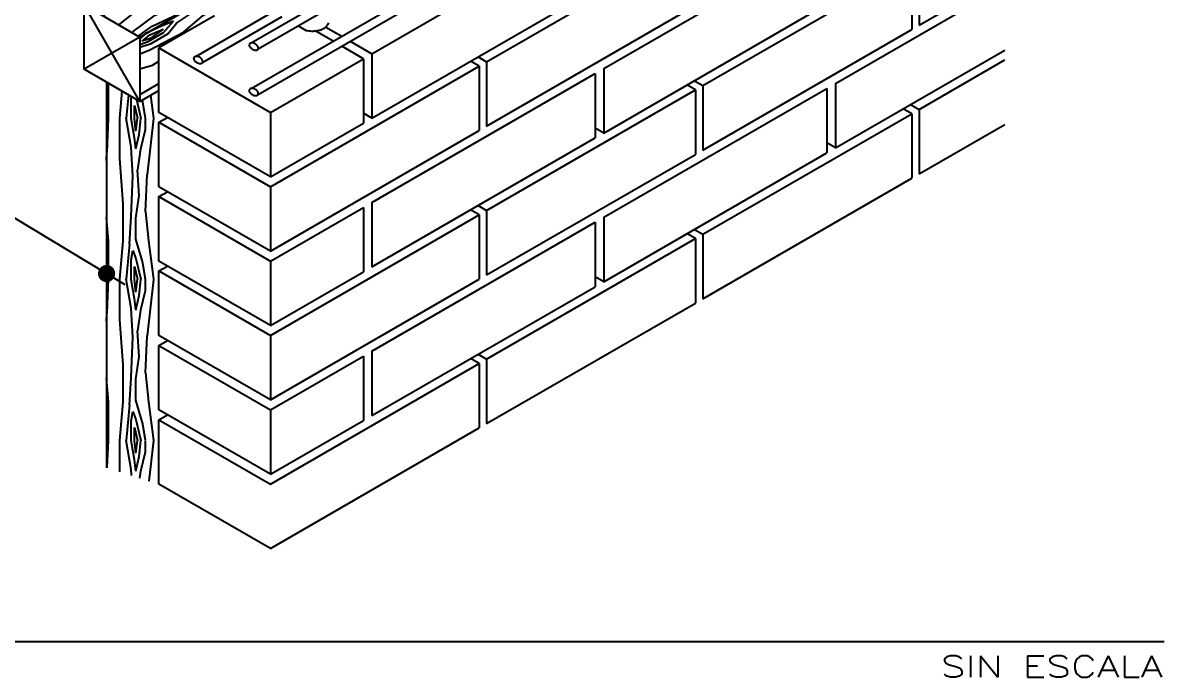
# Model space of a CAD drawing. Header units: inches. Extents: x -370 to 18, y -197 to 199.
# Drawn here: x -236.66 to -231.34, y -11.77 to -8.72 of the extents above; entities that cross this region are included whole.
import ezdxf
from ezdxf.enums import TextEntityAlignment as Align

# ---------------------------------------------------------------- set-up
doc = ezdxf.new("R2010")
doc.units = ezdxf.units.IN
doc.header["$MEASUREMENT"] = 0
doc.layers.add('DETALLE', color=1, linetype='Continuous')
doc.layers.add('NOTAS', color=4, linetype='Continuous')
doc.styles.add('ROMANS', font='romans.shx', dxfattribs={"width": 1.35})

# ---------------------------------------------------------------- blocks, each defined once
blk = doc.blocks.new('*X531')
at = {"color": 0}
for p, q in [((141.975, 36), (141.975, 36.325)), ((142.079, 36), (142.1, 36.253)), ((142.16, 36.218), (142.14, 36)), ((142.185, 36.18), (142.189, 36.201)), ((142.185, 36), (142.185, 36.18)), ((142.234, 36.175), (142.275, 36)), ((142.29, 36.165), (142.289, 36.17)), ((142.32, 36.001), (142.29, 36.166)), ((142.395, 36), (142.368, 36.216)), ((142.215, 36), (142.215, 36.12)), ((142.215, 36.12), (142.245, 36)), ((141.96, 35.685), (141.975, 36)), ((142.08, 35.625), (142.08, 36)), ((142.185, 35.73), (142.14, 36)), ((142.215, 35.819), (142.185, 35.999)), ((142.23, 35.88), (142.215, 36)), ((142.23, 35.88), (142.245, 36)), ((142.26, 35.849), (142.275, 35.999)), ((142.32, 35.895), (142.32, 36)), ((142.337, 35.473), (142.397, 35.998)), ((142.23, 35.714), (142.26, 35.849)), ((142.275, 35.715), (142.32, 35.895)), ((142.2, 35.462), (142.185, 35.732)), ((142.23, 35.715), (142.215, 35.82)), ((141.956, 35.608), (141.959, 35.686)), ((142.11, 35.204), (142.08, 35.624)), ((142.246, 35.519), (142.276, 35.714)), ((142.259, 35.279), (142.244, 35.519)), ((142.185, 35.085), (142.2, 35.46)), ((142.319, 35.13), (142.334, 35.475)), ((142.11, 34.86), (142.11, 35.205)), ((142.23, 35.07), (142.26, 35.28)), ((142.351, 34.86), (142.321, 35.13)), ((141.974, 34.86), (141.956, 35.075)), ((142.17, 34.829), (142.185, 35.084)), ((142.23, 34.875), (142.23, 35.07)), ((142.29, 34.665), (142.23, 34.875)), ((141.975, 34.5), (141.975, 34.86)), ((142.079, 34.5), (142.109, 34.86)), ((142.17, 34.83), (142.14, 34.5)), ((142.185, 34.68), (142.2, 34.77)), ((142.2, 34.77), (142.23, 34.695)), ((142.395, 34.5), (142.35, 34.86)), ((142.185, 34.5), (142.185, 34.68)), ((142.23, 34.695), (142.275, 34.5)), ((142.32, 34.501), (142.29, 34.666)), ((142.215, 34.5), (142.215, 34.62)), ((142.215, 34.62), (142.245, 34.5)), ((141.96, 34.185), (141.975, 34.5)), ((142.08, 34.125), (142.08, 34.5)), ((142.185, 34.23), (142.14, 34.5)), ((142.215, 34.319), (142.185, 34.499)), ((142.23, 34.38), (142.215, 34.5)), ((142.23, 34.38), (142.245, 34.5)), ((142.26, 34.349), (142.275, 34.499)), ((142.32, 34.395), (142.32, 34.5)), ((142.337, 33.973), (142.397, 34.498)), ((142.23, 34.214), (142.26, 34.349)), ((142.275, 34.215), (142.32, 34.395)), ((142.23, 34.215), (142.215, 34.32)), ((141.956, 34.108), (141.959, 34.186)), ((142.2, 33.962), (142.185, 34.232)), ((142.246, 34.019), (142.276, 34.214)), ((142.11, 33.704), (142.08, 34.124)), ((142.185, 33.585), (142.2, 33.96)), ((142.259, 33.779), (142.244, 34.019)), ((142.319, 33.63), (142.334, 33.975)), ((142.11, 33.36), (142.11, 33.705)), ((142.23, 33.57), (142.26, 33.78)), ((142.351, 33.36), (142.321, 33.63)), ((141.974, 33.36), (141.956, 33.575)), ((142.17, 33.329), (142.185, 33.584)), ((142.23, 33.375), (142.23, 33.57)), ((141.975, 33), (141.975, 33.36)), ((142.079, 33), (142.109, 33.36)), ((142.17, 33.33), (142.14, 33)), ((142.29, 33.165), (142.23, 33.375)), ((142.395, 33), (142.35, 33.36)), ((142.185, 33.18), (142.2, 33.27)), ((142.185, 33), (142.185, 33.18)), ((142.2, 33.27), (142.23, 33.195)), ((142.23, 33.195), (142.275, 33)), ((142.215, 33), (142.215, 33.12)), ((142.215, 33.12), (142.245, 33)), ((142.32, 33.001), (142.29, 33.166)), ((141.962, 32.744), (141.975, 33)), ((142.08, 32.707), (142.08, 33)), ((142.185, 32.73), (142.14, 33)), ((142.215, 32.819), (142.185, 32.999)), ((142.23, 32.88), (142.215, 33)), ((142.23, 32.88), (142.245, 33)), ((142.26, 32.849), (142.275, 32.999)), ((142.32, 32.895), (142.32, 33)), ((142.353, 32.621), (142.397, 32.998)), ((142.275, 32.715), (142.32, 32.895)), ((142.23, 32.715), (142.215, 32.82)), ((142.23, 32.714), (142.26, 32.849)), ((142.188, 32.673), (142.185, 32.732)), ((142.266, 32.649), (142.276, 32.714))]:
    blk.add_line(p, q, dxfattribs=at)
blk = doc.blocks.new('*X530')
at = {"color": 0}
for p, q in [((142.065, 37.196), (142.317, 37.327)), ((142.276, 37.162), (142.452, 37.249)), ((141.847, 37.035), (142.065, 37.196)), ((141.92, 36.956), (142.276, 37.161)), ((142.232, 36.997), (142.551, 37.164)), ((142.551, 37.165), (142.578, 37.177)), ((141.82, 37.014), (141.846, 37.035)), ((142.069, 36.87), (142.232, 36.998)), ((142.408, 36.961), (142.683, 37.085)), ((142.532, 36.928), (142.682, 36.998)), ((142.608, 36.886), (142.795, 37.011)), ((142.682, 36.998), (142.803, 37.047)), ((142.683, 37.085), (142.718, 37.096)), ((142.795, 37.011), (142.834, 37.029)), ((142.204, 36.808), (142.409, 36.961)), ((142.381, 36.859), (142.532, 36.928)), ((142.58, 36.904), (142.469, 36.857)), ((142.486, 36.798), (142.58, 36.904)), ((142.674, 36.802), (142.859, 36.961)), ((142.859, 36.961), (142.905, 36.988)), ((142.191, 36.8), (142.202, 36.808)), ((142.25, 36.766), (142.381, 36.858)), ((142.318, 36.787), (142.266, 36.737)), ((142.469, 36.857), (142.318, 36.788)), ((142.343, 36.715), (142.486, 36.798)), ((142.354, 36.635), (142.674, 36.802)), ((142.359, 36.777), (142.484, 36.831)), ((142.484, 36.831), (142.362, 36.743)), ((142.371, 36.697), (142.527, 36.787)), ((142.526, 36.787), (142.608, 36.886)), ((142.266, 36.688), (142.343, 36.715)), ((142.266, 36.662), (142.371, 36.697)), ((142.289, 36.719), (142.359, 36.777)), ((142.361, 36.743), (142.289, 36.719)), ((142.266, 36.6), (142.354, 36.635)), ((142.266, 36.46), (142.383, 36.496)), ((142.383, 36.496), (142.443, 36.531)), ((142.278, 36.227), (142.443, 36.323)), ((142.266, 36.222), (142.278, 36.228))]:
    blk.add_line(p, q, dxfattribs=at)

msp = doc.modelspace()

# ---------------------------------------------------------------- linework, layer by layer
at = {"layer": 'DETALLE', "color": 2}
for p, q in [((-235.56828, -9.05451), (-232.08672, -7.04443)), ((-235.03723, -8.86458), (-233.99712, -8.26408)), ((-234.50252, -8.90235), (-233.52908, -8.34033)), ((-233.95709, -8.93392), (-232.91699, -8.33342)), ((-233.49441, -9.01327), (-232.52096, -8.45125)), ((-232.52096, -8.45125), (-232.52096, -8.75151)), ((-232.48629, -8.43124), (-232.48629, -8.73149)), ((-232.48629, -8.73149), (-232.08672, -8.5008)), ((-235.03723, -9.16484), (-233.99712, -8.56433)), ((-232.87695, -9.00326), (-232.08672, -8.54702)), ((-236.11905, -8.78664), (-235.85902, -8.63652)), ((-234.50252, -9.2026), (-233.52908, -8.64058)), ((-233.95709, -9.23418), (-232.91699, -8.63367)), ((-235.82717, -8.90504), (-235.45619, -8.69085)), ((-235.56828, -8.84248), (-235.28219, -8.67731)), ((-235.25287, -8.74008), (-235.17831, -8.78313)), ((-233.49441, -9.31352), (-232.52096, -8.75151)), ((-235.13827, -8.80625), (-235.03723, -8.86458)), ((-236.03069, -8.83766), (-235.51064, -9.13791)), ((-236.03069, -9.13791), (-236.03069, -8.83766)), ((-235.03723, -8.86458), (-235.03723, -9.16484)), ((-234.54256, -8.87924), (-234.50252, -8.90235)), ((-232.87695, -9.30352), (-232.08672, -8.84727)), ((-235.51064, -9.13791), (-235.07726, -8.8877)), ((-235.51064, -9.48439), (-234.53719, -8.92237)), ((-235.07726, -8.8877), (-235.07726, -9.18795)), ((-234.53719, -8.92237), (-234.53719, -9.22262)), ((-234.50252, -8.90235), (-234.50252, -9.2026)), ((-233.95709, -8.93392), (-233.95709, -9.23418)), ((-232.48629, -9.12419), (-232.08672, -8.8935)), ((-235.03723, -9.55754), (-233.99712, -8.95704)), ((-233.99712, -8.95704), (-233.99712, -9.25729)), ((-233.53444, -8.99016), (-233.49441, -9.01327)), ((-236.27413, -8.99735), (-236.27413, -10.79368)), ((-236.11905, -9.08689), (-236.03069, -9.03588)), ((-234.50252, -9.59531), (-233.52908, -9.03329)), ((-233.95709, -9.62688), (-232.91699, -9.02638)), ((-233.52908, -9.03329), (-233.52908, -9.33354)), ((-233.49441, -9.01327), (-233.49441, -9.31352)), ((-232.91699, -9.02638), (-232.91699, -9.32663)), ((-232.87695, -9.00326), (-232.87695, -9.30352)), ((-235.51064, -9.43816), (-236.03069, -9.13791)), ((-235.51064, -9.13791), (-235.51064, -9.43816)), ((-235.03723, -9.16484), (-235.07726, -9.14172)), ((-233.49441, -9.70623), (-232.52096, -9.14421)), ((-232.52633, -9.10108), (-232.48629, -9.12419)), ((-232.52096, -9.14421), (-232.52096, -9.44446)), ((-232.48629, -9.12419), (-232.48629, -9.42445)), ((-236.03069, -9.18413), (-235.51064, -9.48439)), ((-236.03069, -9.48439), (-236.03069, -9.18413)), ((-235.51064, -9.43816), (-235.07726, -9.18795)), ((-232.48629, -9.42445), (-232.08672, -9.19375)), ((-235.51064, -9.78464), (-234.53719, -9.22262)), ((-233.95709, -9.23418), (-233.99712, -9.21106)), ((-235.03723, -9.85779), (-233.99712, -9.25729)), ((-232.87695, -9.30352), (-232.91699, -9.2804)), ((-234.50252, -9.89556), (-233.52908, -9.33354)), ((-233.95709, -9.92713), (-232.91699, -9.32663)), ((-233.49441, -10.00648), (-232.52096, -9.44446)), ((-235.51064, -9.78464), (-236.03069, -9.48439)), ((-235.51064, -9.48439), (-235.51064, -9.78464)), ((-236.03069, -9.53061), (-235.51064, -9.83086)), ((-236.03069, -9.83086), (-236.03069, -9.53061)), ((-235.03723, -9.55754), (-235.03723, -9.85779)), ((-234.54256, -9.57219), (-234.50252, -9.59531)), ((-235.51064, -9.83086), (-235.07726, -9.58065)), ((-235.51064, -10.17734), (-234.53719, -9.61532)), ((-235.07726, -9.58065), (-235.07726, -9.88091)), ((-234.53719, -9.61532), (-234.53719, -9.91558)), ((-234.50252, -9.59531), (-234.50252, -9.89556)), ((-233.95709, -9.62688), (-233.95709, -9.92713)), ((-235.03723, -10.2505), (-233.99712, -9.64999)), ((-233.99712, -9.64999), (-233.99712, -9.95025)), ((-234.50252, -10.28826), (-233.52908, -9.72625)), ((-233.53444, -9.68312), (-233.49441, -9.70623)), ((-233.52908, -9.72625), (-233.52908, -10.0265)), ((-233.49441, -9.70623), (-233.49441, -10.00648)), ((-235.51064, -10.13112), (-236.03069, -9.83086)), ((-235.51064, -9.83086), (-235.51064, -10.13112)), ((-236.03069, -9.87709), (-235.51064, -10.17734)), ((-236.03069, -10.17734), (-236.03069, -9.87709)), ((-235.51064, -10.13112), (-235.07726, -9.88091)), ((-235.51064, -10.47759), (-234.53719, -9.91558)), ((-233.95709, -9.92713), (-233.99712, -9.90402)), ((-235.03723, -10.55075), (-233.99712, -9.95025)), ((-234.50252, -10.58852), (-233.52908, -10.0265)), ((-235.51064, -10.47759), (-236.03069, -10.17734)), ((-235.51064, -10.17734), (-235.51064, -10.47759)), ((-236.03069, -10.22357), (-235.51064, -10.52382)), ((-236.03069, -10.52382), (-236.03069, -10.22357)), ((-235.03723, -10.2505), (-235.03723, -10.55075)), ((-234.54256, -10.26515), (-234.50252, -10.28826)), ((-235.51064, -10.52382), (-235.07726, -10.27361)), ((-235.51064, -10.8703), (-234.53719, -10.30828)), ((-235.07726, -10.27361), (-235.07726, -10.57386)), ((-234.53719, -10.30828), (-234.53719, -10.60853)), ((-234.50252, -10.28826), (-234.50252, -10.58852)), ((-235.51064, -10.82407), (-236.03069, -10.52382)), ((-235.51064, -10.52382), (-235.51064, -10.82407)), ((-236.03069, -10.57005), (-235.51064, -10.8703)), ((-236.03069, -10.8703), (-236.03069, -10.57005)), ((-235.51064, -10.82407), (-235.07726, -10.57386)), ((-235.51064, -11.17055), (-234.53719, -10.60853)), ((-235.51064, -11.17055), (-236.03069, -10.8703))]:
    msp.add_line(p, q, dxfattribs=at)
at = {"layer": 'DETALLE'}
for p, q in [((-235.5996, -9.02637), (-234.40188, -8.33486)), ((-236.11905, -9.08689), (-236.37907, -8.63652)), ((-235.8585, -8.8769), (-235.49622, -8.66774)), ((-235.5996, -8.81434), (-235.32223, -8.65419)), ((-235.77066, -8.68753), (-236.03069, -8.83766)), ((-235.38092, -8.7343), (-235.34336, -8.75599)), ((-235.21834, -8.80625), (-235.30181, -8.75805)), ((-236.11905, -8.78664), (-236.37907, -8.93677)), ((-235.07726, -8.8877), (-235.17831, -8.82936)), ((-234.53719, -8.92237), (-234.57723, -8.89925)), ((-233.52908, -9.03329), (-233.56911, -9.01018)), ((-232.52096, -9.14421), (-232.561, -9.1211)), ((-236.03069, -9.18413), (-235.99065, -9.16102)), ((-236.03069, -9.53061), (-235.99065, -9.5075)), ((-234.53719, -9.61532), (-234.57723, -9.59221)), ((-233.52908, -9.72625), (-233.56911, -9.70313)), ((-236.03069, -9.87709), (-235.99065, -9.85398)), ((-236.03069, -10.22357), (-235.99065, -10.20046)), ((-234.53719, -10.30828), (-234.57723, -10.28517)), ((-236.03069, -10.57005), (-235.99065, -10.54693))]:
    msp.add_line(p, q, dxfattribs=at)
at = {"layer": 'DETALLE', "color": 4}
for p, q in [((-236.37907, -8.63652), (-236.11905, -8.78664)), ((-236.37907, -8.93677), (-236.37907, -8.63652)), ((-236.11905, -8.78664), (-236.11905, -9.08689)), ((-236.11905, -9.08689), (-236.37907, -8.93677))]:
    msp.add_line(p, q, dxfattribs=at)
at = {"layer": 'DETALLE'}
msp.add_lwpolyline([(-235.34336, -8.75599), (-235.33955, -8.75675), (-235.33219, -8.75787), (-235.32544, -8.75856), (-235.31931, -8.75887), (-235.3139, -8.75887), (-235.30938, -8.75867), (-235.30592, -8.75841), (-235.30307, -8.75817), (-235.3008, -8.75796), (-235.29851, -8.75773), (-235.29632, -8.75748), (-235.29421, -8.75721), (-235.29215, -8.75692), (-235.29017, -8.7566), (-235.28824, -8.75626), (-235.28629, -8.7559), (-235.28424, -8.75547), (-235.28206, -8.75498), (-235.27975, -8.7544), (-235.27729, -8.75371), (-235.27468, -8.75288), (-235.27188, -8.75187), (-235.26889, -8.75064), (-235.2658, -8.74916), (-235.26272, -8.74746), (-235.2597, -8.74554), (-235.2568, -8.74344), (-235.25406, -8.74119), (-235.25153, -8.73882), (-235.24921, -8.7364), (-235.24712, -8.73395), (-235.2452, -8.73145), (-235.24341, -8.72887), (-235.24173, -8.72616), (-235.24016, -8.7233), (-235.2387, -8.72026)], dxfattribs=at)
for points in [[(-235.56828, -8.84248, 0.1508245), (-235.56713, -8.83743, 0.1070144), (-235.56918, -8.8305, 0.0749501), (-235.57384, -8.82439, 0.0616619), (-235.58128, -8.81877, 0.0616619), (-235.58987, -8.81514, 0.0749501), (-235.59749, -8.81416, 0.1070144), (-235.60452, -8.81584, 0.1508245), (-235.60831, -8.81936, 0.1508245), (-235.60947, -8.82442, 0.1070144), (-235.60741, -8.83134, 0.0749501), (-235.60275, -8.83745, 0.0616619), (-235.59531, -8.84307, 0.0616619), (-235.58673, -8.84671, 0.0749501), (-235.5791, -8.84768, 0.1070144), (-235.57208, -8.846, 0.1508245)], [(-235.82717, -8.90504, 0.1508245), (-235.82602, -8.89999, 0.1070144), (-235.82807, -8.89306, 0.0749501), (-235.83273, -8.88695, 0.0616619), (-235.84017, -8.88133, 0.0616619), (-235.84876, -8.8777, 0.0749501), (-235.85638, -8.87672, 0.1070144), (-235.86341, -8.8784, 0.1508245), (-235.86721, -8.88193, 0.1508245), (-235.86836, -8.88698, 0.1070144), (-235.8663, -8.8939, 0.0749501), (-235.86165, -8.90002, 0.0616619), (-235.8542, -8.90563, 0.0616619), (-235.84562, -8.90927, 0.0749501), (-235.838, -8.91025, 0.1070144), (-235.83097, -8.90856, 0.1508245)], [(-235.56828, -9.05451, 0.1508245), (-235.56713, -9.04946, 0.1070144), (-235.56918, -9.04253, 0.0749501), (-235.57384, -9.03642, 0.0616619), (-235.58128, -9.0308, 0.0616619), (-235.58987, -9.02717, 0.0749501), (-235.59749, -9.02619, 0.1070144), (-235.60452, -9.02787, 0.1508245), (-235.60831, -9.0314, 0.1508245), (-235.60947, -9.03645, 0.1070144), (-235.60741, -9.04337, 0.0749501), (-235.60275, -9.04949, 0.0616619), (-235.59531, -9.05511, 0.0616619), (-235.58673, -9.05874, 0.0749501), (-235.5791, -9.05972, 0.1070144), (-235.57208, -9.05803, 0.1508245)]]:
    msp.add_lwpolyline(points, format="xyb", close=True, dxfattribs=at)
at = {"layer": 'NOTAS', "color": 1}
msp.add_line((-238.56142, -8.50845), (-236.18847, -9.94077), dxfattribs=at)
at = {"layer": 'NOTAS', "color": 2}
msp.add_line((-242.21732, -11.60329), (-231.34441, -11.60329), dxfattribs=at)
at = {"layer": 'NOTAS', "color": 1, "const_width": 0.04003}
msp.add_lwpolyline([(-236.29415, -9.88907, 1), (-236.25412, -9.88907, 1)], format="xyb", close=True, dxfattribs=at)

# ---------------------------------------------------------------- block references
at = {"color": 1, "xscale": 0.5004194517706821, "yscale": 0.5004194517706821, "zscale": 0.5004194517706821}
for name in ['*X530', '*X531']:
    msp.add_blockref(name, (-307.31179, -27.18042), dxfattribs=at)

# ---------------------------------------------------------------- texts
at = {"layer": 'NOTAS', "style": 'ROMANS', "width": 1.35}
msp.add_text('SIN ESCALA', height=0.09999, dxfattribs=at).set_placement((-231.35076, -11.76997), align=Align.RIGHT)

doc.saveas('drawing.dxf')
